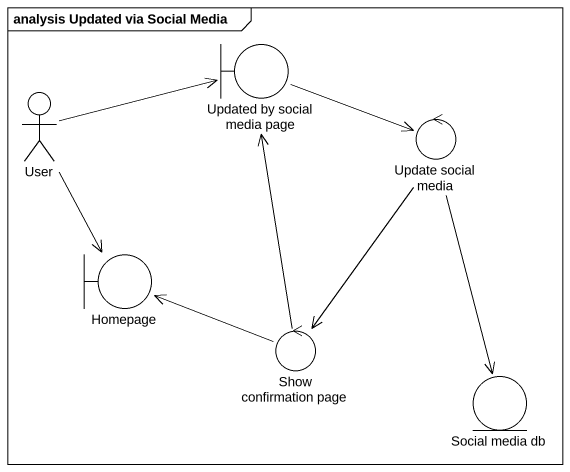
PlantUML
@startuml
mainframe analysis Updated via Social Media
boundary "Updated by social media page" as Updated_by_social_media_page
actor User
control "Update social media" as Update_social_media
boundary Homepage
control "Show confirmation page" as Show_confirmation_page
entity "Social media db" as Social_media_db
Updated_by_social_media_page -right-> Update_social_media
User -right-> Updated_by_social_media_page
User --> Homepage
Update_social_media --> Show_confirmation_page
Update_social_media --> Social_media_db
Show_confirmation_page -up-> Updated_by_social_media_page
Show_confirmation_page -left-> Homepage
@enduml
